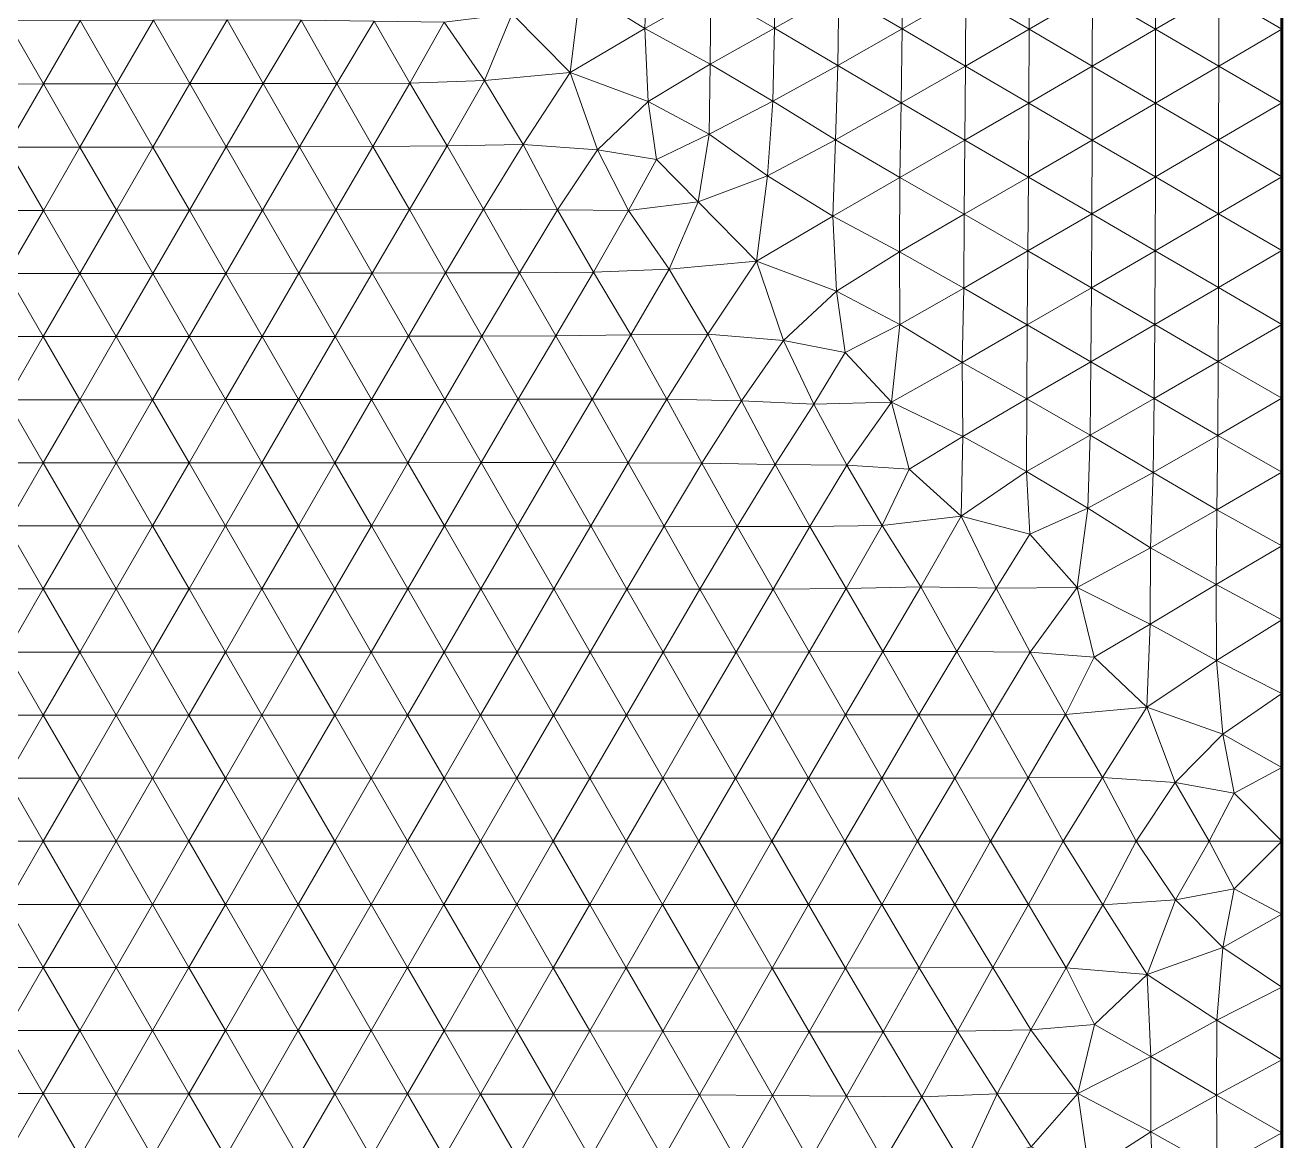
# Model space of a CAD drawing. Extents: x 1.2 to 53.9, y -43.5 to 3.2.
# Drawn here: x 11.55 to 15, y -31.497 to -28.434 of the extents above; entities that cross this region are included whole.
import ezdxf

# ---------------------------------------------------------------- set-up
doc = ezdxf.new("R2010")
doc.units = 0
doc.header["$MEASUREMENT"] = 0
doc.layers.add('layer', color=7, linetype='Continuous')

msp = doc.modelspace()

# ---------------------------------------------------------------- linework, layer by layer
at = {"color": 1, "lineweight": 60}
msp.add_line((15, -23.1743), (15, -35.6743), dxfattribs=at)
at = {"layer": 'layer', "color": 47, "lineweight": 9}
for points in [[(13.2511, -28.4432), (13.2582, -28.2373), (13.0748, -28.3332)], [(13.2511, -28.4432), (13.4329, -28.3404), (13.2582, -28.2373)], [(13.6074, -28.4419), (13.6102, -28.2402), (13.4329, -28.3404)], [(13.6074, -28.4419), (13.7839, -28.3421), (13.6102, -28.2402)], [(13.9576, -28.4441), (13.9591, -28.2414), (13.7839, -28.3421)], [(13.9576, -28.4441), (14.1326, -28.343), (13.9591, -28.2414)], [(14.3061, -28.4446), (14.3067, -28.2418), (14.1326, -28.343)], [(14.3061, -28.4446), (14.48, -28.3432), (14.3067, -28.2418)], [(14.6533, -28.4446), (14.6535, -28.2419), (14.48, -28.3432)], [(14.6533, -28.4446), (14.8267, -28.3432), (14.6535, -28.2419)], [(15, -28.4446), (15, -28.2419), (14.8267, -28.3432)], [(13.0465, -28.5636), (13.0748, -28.3332), (12.8875, -28.4025)], [(13.0465, -28.5636), (13.2511, -28.4432), (13.0748, -28.3332)], [(13.4308, -28.5408), (13.4329, -28.3404), (13.2511, -28.4432)], [(13.4308, -28.5408), (13.6074, -28.4419), (13.4329, -28.3404)], [(13.7808, -28.5445), (13.7839, -28.3421), (13.6074, -28.4419)], [(13.7808, -28.5445), (13.9576, -28.4441), (13.7839, -28.3421)], [(14.1314, -28.5459), (14.1326, -28.343), (13.9576, -28.4441)], [(14.1314, -28.5459), (14.3061, -28.4446), (14.1326, -28.343)], [(14.4796, -28.546), (14.48, -28.3432), (14.3061, -28.4446)], [(14.4796, -28.546), (14.6533, -28.4446), (14.48, -28.3432)], [(14.8266, -28.546), (14.8267, -28.3432), (14.6533, -28.4446)], [(14.8266, -28.546), (15, -28.4446), (14.8267, -28.3432)], [(11.4003, -28.5954), (11.6007, -28.5951), (11.5005, -28.4217)], [(11.5005, -28.4217), (11.6007, -28.5951), (11.7013, -28.421)], [(11.6007, -28.5951), (11.8014, -28.5946), (11.7013, -28.421)], [(11.7013, -28.421), (11.8014, -28.5946), (11.9027, -28.42)], [(11.8014, -28.5946), (12.0026, -28.5941), (11.9027, -28.42)], [(11.9027, -28.42), (12.0026, -28.5941), (12.1052, -28.4191)], [(12.0026, -28.5941), (12.2041, -28.5939), (12.1052, -28.4191)], [(12.1052, -28.4191), (12.2041, -28.5939), (12.3082, -28.4195)], [(12.2041, -28.5939), (12.4055, -28.5941), (12.3082, -28.4195)], [(12.3082, -28.4195), (12.4055, -28.5941), (12.5088, -28.4227)], [(12.4055, -28.5941), (12.6062, -28.5932), (12.5088, -28.4227)], [(12.5088, -28.4227), (12.6062, -28.5932), (12.7007, -28.4251)], [(12.6062, -28.5932), (12.8111, -28.5852), (12.7007, -28.4251)], [(12.8111, -28.5852), (12.8875, -28.4025), (12.7007, -28.4251)], [(13.0465, -28.5636), (12.8875, -28.4025), (12.8111, -28.5852)], [(13.2603, -28.6431), (13.2511, -28.4432), (13.0465, -28.5636)], [(13.2603, -28.6431), (13.4308, -28.5408), (13.2511, -28.4432)], [(13.6023, -28.6427), (13.6074, -28.4419), (13.4308, -28.5408)], [(13.6023, -28.6427), (13.7808, -28.5445), (13.6074, -28.4419)], [(13.9548, -28.6473), (13.9576, -28.4441), (13.7808, -28.5445)], [(13.9548, -28.6473), (14.1314, -28.5459), (13.9576, -28.4441)], [(14.3053, -28.6475), (14.3061, -28.4446), (14.1314, -28.5459)], [(14.3053, -28.6475), (14.4796, -28.546), (14.3061, -28.4446)], [(14.6531, -28.6474), (14.6533, -28.4446), (14.4796, -28.546)], [(14.6531, -28.6474), (14.8266, -28.546), (14.6533, -28.4446)], [(15, -28.6473), (15, -28.4446), (14.8266, -28.546)], [(12.8111, -28.5852), (12.9177, -28.7616), (13.0465, -28.5636)], [(12.9177, -28.7616), (13.1211, -28.7757), (13.0465, -28.5636)], [(13.1211, -28.7757), (13.2603, -28.6431), (13.0465, -28.5636)], [(13.4275, -28.7325), (13.4308, -28.5408), (13.2603, -28.6431)], [(13.4275, -28.7325), (13.6023, -28.6427), (13.4308, -28.5408)], [(13.7748, -28.7486), (13.7808, -28.5445), (13.6023, -28.6427)], [(13.7748, -28.7486), (13.9548, -28.6473), (13.7808, -28.5445)], [(14.1297, -28.7493), (14.1314, -28.5459), (13.9548, -28.6473)], [(14.1297, -28.7493), (14.3053, -28.6475), (14.1314, -28.5459)], [(14.4791, -28.7489), (14.4796, -28.546), (14.3053, -28.6475)], [(14.4791, -28.7489), (14.6531, -28.6474), (14.4796, -28.546)], [(14.8265, -28.7487), (14.8266, -28.546), (14.6531, -28.6474)], [(14.8265, -28.7487), (15, -28.6473), (14.8266, -28.546)], [(11.4003, -28.5954), (11.5003, -28.7687), (11.6007, -28.5951)], [(11.5003, -28.7687), (11.7007, -28.7685), (11.6007, -28.5951)], [(11.6007, -28.5951), (11.7007, -28.7685), (11.8014, -28.5946)], [(11.7007, -28.7685), (11.9012, -28.7682), (11.8014, -28.5946)], [(11.8014, -28.5946), (11.9012, -28.7682), (12.0026, -28.5941)], [(11.9012, -28.7682), (12.1021, -28.768), (12.0026, -28.5941)], [(12.0026, -28.5941), (12.1021, -28.768), (12.2041, -28.5939)], [(12.1021, -28.768), (12.3032, -28.7677), (12.2041, -28.5939)], [(12.2041, -28.5939), (12.3032, -28.7677), (12.4055, -28.5941)], [(12.3032, -28.7677), (12.5048, -28.7669), (12.4055, -28.5941)], [(12.4055, -28.5941), (12.5048, -28.7669), (12.6062, -28.5932)], [(12.5048, -28.7669), (12.7085, -28.7645), (12.6062, -28.5932)], [(12.6062, -28.5932), (12.7085, -28.7645), (12.8111, -28.5852)], [(12.7085, -28.7645), (12.9177, -28.7616), (12.8111, -28.5852)], [(13.2831, -28.8025), (13.2603, -28.6431), (13.1211, -28.7757)], [(13.4275, -28.7325), (13.2603, -28.6431), (13.2831, -28.8025)], [(13.5884, -28.847), (13.6023, -28.6427), (13.4275, -28.7325)], [(13.5884, -28.847), (13.7748, -28.7486), (13.6023, -28.6427)], [(13.9515, -28.8519), (13.9548, -28.6473), (13.7748, -28.7486)], [(13.9515, -28.8519), (14.1297, -28.7493), (13.9548, -28.6473)], [(14.3043, -28.8506), (14.3053, -28.6475), (14.1297, -28.7493)], [(14.3043, -28.8506), (14.4791, -28.7489), (14.3053, -28.6475)], [(14.6528, -28.8502), (14.6531, -28.6474), (14.4791, -28.7489)], [(14.6528, -28.8502), (14.8265, -28.7487), (14.6531, -28.6474)], [(15, -28.85), (15, -28.6473), (14.8265, -28.7487)], [(13.3973, -28.9183), (13.4275, -28.7325), (13.2831, -28.8025)], [(13.3973, -28.9183), (13.5884, -28.847), (13.4275, -28.7325)], [(11.4002, -28.9421), (11.6003, -28.942), (11.5003, -28.7687)], [(11.5003, -28.7687), (11.6003, -28.942), (11.7007, -28.7685)], [(11.6003, -28.942), (11.8006, -28.9419), (11.7007, -28.7685)], [(11.7007, -28.7685), (11.8006, -28.9419), (11.9012, -28.7682)], [(11.8006, -28.9419), (12.001, -28.9417), (11.9012, -28.7682)], [(11.9012, -28.7682), (12.001, -28.9417), (12.1021, -28.768)], [(12.001, -28.9417), (12.2017, -28.9415), (12.1021, -28.768)], [(12.1021, -28.768), (12.2017, -28.9415), (12.3032, -28.7677)], [(12.2017, -28.9415), (12.4029, -28.941), (12.3032, -28.7677)], [(12.3032, -28.7677), (12.4029, -28.941), (12.5048, -28.7669)], [(12.4029, -28.941), (12.605, -28.9401), (12.5048, -28.7669)], [(12.5048, -28.7669), (12.605, -28.9401), (12.7085, -28.7645)], [(12.605, -28.9401), (12.8087, -28.9392), (12.7085, -28.7645)], [(12.7085, -28.7645), (12.8087, -28.9392), (12.9177, -28.7616)], [(12.8087, -28.9392), (13.0116, -28.9408), (12.9177, -28.7616)], [(12.9177, -28.7616), (13.0116, -28.9408), (13.1211, -28.7757)], [(13.7673, -28.958), (13.7748, -28.7486), (13.5884, -28.847)], [(13.7673, -28.958), (13.9515, -28.8519), (13.7748, -28.7486)], [(14.1281, -28.9528), (14.1297, -28.7493), (13.9515, -28.8519)], [(14.1281, -28.9528), (14.3043, -28.8506), (14.1297, -28.7493)], [(14.4784, -28.9518), (14.4791, -28.7489), (14.3043, -28.8506)], [(14.4784, -28.9518), (14.6528, -28.8502), (14.4791, -28.7489)], [(14.8263, -28.9515), (14.8265, -28.7487), (14.6528, -28.8502)], [(14.8263, -28.9515), (15, -28.85), (14.8265, -28.7487)], [(13.0116, -28.9408), (13.2068, -28.9422), (13.1211, -28.7757)], [(13.2068, -28.9422), (13.2831, -28.8025), (13.1211, -28.7757)], [(13.2068, -28.9422), (13.3973, -28.9183), (13.2831, -28.8025)], [(13.5581, -29.0817), (13.5884, -28.847), (13.3973, -28.9183)], [(13.5581, -29.0817), (13.7673, -28.958), (13.5884, -28.847)], [(13.9508, -29.0562), (13.9515, -28.8519), (13.7673, -28.958)], [(13.9508, -29.0562), (14.1281, -28.9528), (13.9515, -28.8519)], [(14.3031, -29.0536), (14.3043, -28.8506), (14.1281, -28.9528)], [(14.3031, -29.0536), (14.4784, -28.9518), (14.3043, -28.8506)], [(14.6522, -29.053), (14.6528, -28.8502), (14.4784, -28.9518)], [(14.6522, -29.053), (14.8263, -28.9515), (14.6528, -28.8502)], [(15, -29.0527), (15, -28.85), (14.8263, -28.9515)], [(11.4002, -28.9421), (11.5001, -29.1154), (11.6003, -28.942)], [(11.5001, -29.1154), (11.7003, -29.1153), (11.6003, -28.942)], [(11.6003, -28.942), (11.7003, -29.1153), (11.8006, -28.9419)], [(11.7003, -29.1153), (11.9005, -29.1152), (11.8006, -28.9419)], [(11.8006, -28.9419), (11.9005, -29.1152), (12.001, -28.9417)], [(11.9005, -29.1152), (12.1009, -29.1151), (12.001, -28.9417)], [(12.001, -28.9417), (12.1009, -29.1151), (12.2017, -28.9415)], [(12.1009, -29.1151), (12.3015, -29.1148), (12.2017, -28.9415)], [(12.2017, -28.9415), (12.3015, -29.1148), (12.4029, -28.941)], [(12.3015, -29.1148), (12.5027, -29.1144), (12.4029, -28.941)], [(12.4029, -28.941), (12.5027, -29.1144), (12.605, -28.9401)], [(12.5027, -29.1144), (12.7046, -29.1139), (12.605, -28.9401)], [(12.605, -28.9401), (12.7046, -29.1139), (12.8087, -28.9392)], [(12.7046, -29.1139), (12.9072, -29.1134), (12.8087, -28.9392)], [(12.8087, -28.9392), (12.9072, -29.1134), (13.0116, -28.9408)], [(12.9072, -29.1134), (13.1101, -29.1119), (13.0116, -28.9408)], [(13.0116, -28.9408), (13.1101, -29.1119), (13.2068, -28.9422)], [(13.1101, -29.1119), (13.3181, -29.1035), (13.2068, -28.9422)], [(13.3181, -29.1035), (13.3973, -28.9183), (13.2068, -28.9422)], [(13.5581, -29.0817), (13.3973, -28.9183), (13.3181, -29.1035)], [(13.7771, -29.1637), (13.7673, -28.958), (13.5581, -29.0817)], [(13.7771, -29.1637), (13.9508, -29.0562), (13.7673, -28.958)], [(14.1266, -29.1557), (14.1281, -28.9528), (13.9508, -29.0562)], [(14.1266, -29.1557), (14.3031, -29.0536), (14.1281, -28.9528)], [(14.4773, -29.1547), (14.4784, -28.9518), (14.3031, -29.0536)], [(14.4773, -29.1547), (14.6522, -29.053), (14.4784, -28.9518)], [(14.8259, -29.1542), (14.8263, -28.9515), (14.6522, -29.053)], [(14.8259, -29.1542), (15, -29.0527), (14.8263, -28.9515)], [(13.9514, -29.2558), (13.9508, -29.0562), (13.7771, -29.1637)], [(13.9514, -29.2558), (14.1266, -29.1557), (13.9508, -29.0562)], [(14.3013, -29.2567), (14.3031, -29.0536), (14.1266, -29.1557)], [(14.3013, -29.2567), (14.4773, -29.1547), (14.3031, -29.0536)], [(14.6513, -29.2558), (14.6522, -29.053), (14.4773, -29.1547)], [(14.6513, -29.2558), (14.8259, -29.1542), (14.6522, -29.053)], [(15, -29.2554), (15, -29.0527), (14.8259, -29.1542)], [(11.4001, -29.2886), (11.6001, -29.2886), (11.5001, -29.1154)], [(11.5001, -29.1154), (11.6001, -29.2886), (11.7003, -29.1153)], [(11.6001, -29.2886), (11.8002, -29.2885), (11.7003, -29.1153)], [(11.7003, -29.1153), (11.8002, -29.2885), (11.9005, -29.1152)], [(11.8002, -29.2885), (12.0004, -29.2885), (11.9005, -29.1152)], [(11.9005, -29.1152), (12.0004, -29.2885), (12.1009, -29.1151)], [(12.0004, -29.2885), (12.2008, -29.2883), (12.1009, -29.1151)], [(12.1009, -29.1151), (12.2008, -29.2883), (12.3015, -29.1148)], [(12.2008, -29.2883), (12.4014, -29.2881), (12.3015, -29.1148)], [(12.3015, -29.1148), (12.4014, -29.2881), (12.5027, -29.1144)], [(12.4014, -29.2881), (12.6025, -29.2878), (12.5027, -29.1144)], [(12.5027, -29.1144), (12.6025, -29.2878), (12.7046, -29.1139)], [(12.6025, -29.2878), (12.8042, -29.2874), (12.7046, -29.1139)], [(12.7046, -29.1139), (12.8042, -29.2874), (12.9072, -29.1134)], [(12.8042, -29.2874), (13.007, -29.2864), (12.9072, -29.1134)], [(12.9072, -29.1134), (13.007, -29.2864), (13.1101, -29.1119)], [(13.007, -29.2864), (13.2126, -29.2842), (13.1101, -29.1119)], [(13.1101, -29.1119), (13.2126, -29.2842), (13.3181, -29.1035)], [(13.2126, -29.2842), (13.4244, -29.2824), (13.3181, -29.1035)], [(13.3181, -29.1035), (13.4244, -29.2824), (13.5581, -29.0817)], [(13.4244, -29.2824), (13.632, -29.2996), (13.5581, -29.0817)], [(13.632, -29.2996), (13.7771, -29.1637), (13.5581, -29.0817)], [(13.801, -29.3321), (13.7771, -29.1637), (13.632, -29.2996)], [(13.801, -29.3321), (13.9514, -29.2558), (13.7771, -29.1637)], [(14.1224, -29.3597), (14.1266, -29.1557), (13.9514, -29.2558)], [(14.1224, -29.3597), (14.3013, -29.2567), (14.1266, -29.1557)], [(14.4758, -29.3575), (14.4773, -29.1547), (14.3013, -29.2567)], [(14.4758, -29.3575), (14.6513, -29.2558), (14.4773, -29.1547)], [(14.8252, -29.357), (14.8259, -29.1542), (14.6513, -29.2558)], [(14.8252, -29.357), (15, -29.2554), (14.8259, -29.1542)], [(12.0004, -29.2885), (12.1004, -29.4617), (12.2008, -29.2883)], [(12.1004, -29.4617), (12.3007, -29.4616), (12.2008, -29.2883)], [(12.2008, -29.2883), (12.3007, -29.4616), (12.4014, -29.2881)], [(12.3007, -29.4616), (12.5013, -29.4615), (12.4014, -29.2881)], [(12.4014, -29.2881), (12.5013, -29.4615), (12.6025, -29.2878)], [(12.5013, -29.4615), (12.7023, -29.4612), (12.6025, -29.2878)], [(12.6025, -29.2878), (12.7023, -29.4612), (12.8042, -29.2874)], [(12.7023, -29.4612), (12.904, -29.4608), (12.8042, -29.2874)], [(12.8042, -29.2874), (12.904, -29.4608), (13.007, -29.2864)], [(12.904, -29.4608), (13.107, -29.4602), (13.007, -29.2864)], [(13.007, -29.2864), (13.107, -29.4602), (13.2126, -29.2842)], [(13.107, -29.4602), (13.3118, -29.4605), (13.2126, -29.2842)], [(13.2126, -29.2842), (13.3118, -29.4605), (13.4244, -29.2824)], [(13.3118, -29.4605), (13.5163, -29.4653), (13.4244, -29.2824)], [(13.4244, -29.2824), (13.5163, -29.4653), (13.632, -29.2996)], [(13.9284, -29.4683), (13.9514, -29.2558), (13.801, -29.3321)], [(13.9284, -29.4683), (14.1224, -29.3597), (13.9514, -29.2558)], [(14.2998, -29.4594), (14.3013, -29.2567), (14.1224, -29.3597)], [(14.2998, -29.4594), (14.4758, -29.3575), (14.3013, -29.2567)], [(14.6497, -29.4586), (14.6513, -29.2558), (14.4758, -29.3575)], [(14.6497, -29.4586), (14.8252, -29.357), (14.6513, -29.2558)], [(15, -29.4581), (15, -29.2554), (14.8252, -29.357)], [(11.4001, -29.2886), (11.5001, -29.4618), (11.6001, -29.2886)], [(11.5001, -29.4618), (11.7001, -29.4618), (11.6001, -29.2886)], [(11.6001, -29.2886), (11.7001, -29.4618), (11.8002, -29.2885)], [(11.7001, -29.4618), (11.9002, -29.4618), (11.8002, -29.2885)], [(11.8002, -29.2885), (11.9002, -29.4618), (12.0004, -29.2885)], [(11.9002, -29.4618), (12.1004, -29.4617), (12.0004, -29.2885)], [(13.5163, -29.4653), (13.7153, -29.4742), (13.632, -29.2996)], [(13.7153, -29.4742), (13.801, -29.3321), (13.632, -29.2996)], [(13.9284, -29.4683), (13.801, -29.3321), (13.7153, -29.4742)], [(14.8239, -29.56), (14.8252, -29.357), (14.6497, -29.4586)], [(14.8239, -29.56), (15, -29.4581), (14.8252, -29.357)], [(14.1246, -29.5633), (14.1224, -29.3597), (13.9284, -29.4683)], [(14.1246, -29.5633), (14.2998, -29.4594), (14.1224, -29.3597)], [(14.4734, -29.5594), (14.4758, -29.3575), (14.2998, -29.4594)], [(14.4734, -29.5594), (14.6497, -29.4586), (14.4758, -29.3575)], [(12.7023, -29.4612), (12.802, -29.6346), (12.904, -29.4608)], [(12.802, -29.6346), (13.0036, -29.6345), (12.904, -29.4608)], [(12.904, -29.4608), (13.0036, -29.6345), (13.107, -29.4602)], [(13.0036, -29.6345), (13.2058, -29.6348), (13.107, -29.4602)], [(13.107, -29.4602), (13.2058, -29.6348), (13.3118, -29.4605)], [(13.2058, -29.6348), (13.4081, -29.6364), (13.3118, -29.4605)], [(13.3118, -29.4605), (13.4081, -29.6364), (13.5163, -29.4653)], [(14.2991, -29.6592), (14.2998, -29.4594), (14.1246, -29.5633)], [(14.2991, -29.6592), (14.4734, -29.5594), (14.2998, -29.4594)], [(14.6463, -29.6616), (14.6497, -29.4586), (14.4734, -29.5594)], [(14.6463, -29.6616), (14.8239, -29.56), (14.6497, -29.4586)], [(15, -29.6608), (15, -29.4581), (14.8239, -29.56)], [(11.4, -29.6351), (11.6001, -29.6351), (11.5001, -29.4618)], [(11.5001, -29.4618), (11.6001, -29.6351), (11.7001, -29.4618)], [(11.6001, -29.6351), (11.8001, -29.635), (11.7001, -29.4618)], [(11.7001, -29.4618), (11.8001, -29.635), (11.9002, -29.4618)], [(11.8001, -29.635), (12.0002, -29.635), (11.9002, -29.4618)], [(11.9002, -29.4618), (12.0002, -29.635), (12.1004, -29.4617)], [(12.0002, -29.635), (12.2003, -29.635), (12.1004, -29.4617)], [(12.1004, -29.4617), (12.2003, -29.635), (12.3007, -29.4616)], [(12.2003, -29.635), (12.4006, -29.6349), (12.3007, -29.4616)], [(12.3007, -29.4616), (12.4006, -29.6349), (12.5013, -29.4615)], [(12.4006, -29.6349), (12.6011, -29.6348), (12.5013, -29.4615)], [(12.5013, -29.4615), (12.6011, -29.6348), (12.7023, -29.4612)], [(12.6011, -29.6348), (12.802, -29.6346), (12.7023, -29.4612)], [(13.4081, -29.6364), (13.6088, -29.6394), (13.5163, -29.4653)], [(13.5163, -29.4653), (13.6088, -29.6394), (13.7153, -29.4742)], [(13.6088, -29.6394), (13.8059, -29.6417), (13.7153, -29.4742)], [(13.7153, -29.4742), (13.8059, -29.6417), (13.9284, -29.4683)], [(13.8059, -29.6417), (13.9765, -29.6522), (13.9284, -29.4683)], [(13.9765, -29.6522), (14.1246, -29.5633), (13.9284, -29.4683)], [(14.1195, -29.7813), (14.1246, -29.5633), (13.9765, -29.6522)], [(14.1195, -29.7813), (14.2991, -29.6592), (14.1246, -29.5633)], [(14.4676, -29.7596), (14.4734, -29.5594), (14.2991, -29.6592)], [(14.4676, -29.7596), (14.6463, -29.6616), (14.4734, -29.5594)], [(14.8217, -29.7639), (14.8239, -29.56), (14.6463, -29.6616)], [(14.8217, -29.7639), (15, -29.6608), (14.8239, -29.56)], [(11.4, -29.6351), (11.5, -29.8083), (11.6001, -29.6351)], [(11.5, -29.8083), (11.7, -29.8083), (11.6001, -29.6351)], [(11.6001, -29.6351), (11.7, -29.8083), (11.8001, -29.635)], [(11.7, -29.8083), (11.9001, -29.8083), (11.8001, -29.635)], [(11.8001, -29.635), (11.9001, -29.8083), (12.0002, -29.635)], [(11.9001, -29.8083), (12.1002, -29.8082), (12.0002, -29.635)], [(12.0002, -29.635), (12.1002, -29.8082), (12.2003, -29.635)], [(12.1002, -29.8082), (12.3003, -29.8082), (12.2003, -29.635)], [(12.2003, -29.635), (12.3003, -29.8082), (12.4006, -29.6349)], [(12.3003, -29.8082), (12.5006, -29.8081), (12.4006, -29.6349)], [(12.4006, -29.6349), (12.5006, -29.8081), (12.6011, -29.6348)], [(12.5006, -29.8081), (12.701, -29.8081), (12.6011, -29.6348)], [(12.6011, -29.6348), (12.701, -29.8081), (12.802, -29.6346)], [(12.701, -29.8081), (12.9017, -29.808), (12.802, -29.6346)], [(12.802, -29.6346), (12.9017, -29.808), (13.0036, -29.6345)], [(12.9017, -29.808), (13.1028, -29.8082), (13.0036, -29.6345)], [(13.0036, -29.6345), (13.1028, -29.8082), (13.2058, -29.6348)], [(13.1028, -29.8082), (13.304, -29.8087), (13.2058, -29.6348)], [(13.2058, -29.6348), (13.304, -29.8087), (13.4081, -29.6364)], [(13.304, -29.8087), (13.5048, -29.8097), (13.4081, -29.6364)], [(13.4081, -29.6364), (13.5048, -29.8097), (13.6088, -29.6394)], [(13.5048, -29.8097), (13.7047, -29.8099), (13.6088, -29.6394)], [(13.6088, -29.6394), (13.7047, -29.8099), (13.8059, -29.6417)], [(13.7047, -29.8099), (13.9031, -29.8069), (13.8059, -29.6417)], [(13.8059, -29.6417), (13.9031, -29.8069), (13.9765, -29.6522)], [(13.9031, -29.8069), (14.1195, -29.7813), (13.9765, -29.6522)], [(14.3081, -29.8315), (14.2991, -29.6592), (14.1195, -29.7813)], [(14.3081, -29.8315), (14.4676, -29.7596), (14.2991, -29.6592)], [(14.639, -29.8682), (14.6463, -29.6616), (14.4676, -29.7596)], [(14.639, -29.8682), (14.8217, -29.7639), (14.6463, -29.6616)], [(15, -29.8635), (15, -29.6608), (14.8217, -29.7639)], [(14.4378, -29.9771), (14.4676, -29.7596), (14.3081, -29.8315)], [(14.4378, -29.9771), (14.639, -29.8682), (14.4676, -29.7596)], [(14.8201, -29.9696), (14.8217, -29.7639), (14.639, -29.8682)], [(14.8201, -29.9696), (15, -29.8635), (14.8217, -29.7639)], [(13.9031, -29.8069), (14.0089, -29.9757), (14.1195, -29.7813)], [(14.0089, -29.9757), (14.2153, -29.9791), (14.1195, -29.7813)], [(14.2153, -29.9791), (14.3081, -29.8315), (14.1195, -29.7813)], [(11.4, -29.9815), (11.6, -29.9815), (11.5, -29.8083)], [(11.5, -29.8083), (11.6, -29.9815), (11.7, -29.8083)], [(11.6, -29.9815), (11.8, -29.9815), (11.7, -29.8083)], [(11.7, -29.8083), (11.8, -29.9815), (11.9001, -29.8083)], [(11.8, -29.9815), (12.0001, -29.9815), (11.9001, -29.8083)], [(11.9001, -29.8083), (12.0001, -29.9815), (12.1002, -29.8082)], [(12.0001, -29.9815), (12.2001, -29.9815), (12.1002, -29.8082)], [(12.1002, -29.8082), (12.2001, -29.9815), (12.3003, -29.8082)], [(12.2001, -29.9815), (12.4003, -29.9814), (12.3003, -29.8082)], [(12.3003, -29.8082), (12.4003, -29.9814), (12.5006, -29.8081)], [(12.4003, -29.9814), (12.6005, -29.9814), (12.5006, -29.8081)], [(12.5006, -29.8081), (12.6005, -29.9814), (12.701, -29.8081)], [(12.6005, -29.9814), (12.8008, -29.9814), (12.701, -29.8081)], [(12.701, -29.8081), (12.8008, -29.9814), (12.9017, -29.808)], [(12.8008, -29.9814), (13.0013, -29.9815), (12.9017, -29.808)], [(12.9017, -29.808), (13.0013, -29.9815), (13.1028, -29.8082)], [(13.0013, -29.9815), (13.2019, -29.9816), (13.1028, -29.8082)], [(13.1028, -29.8082), (13.2019, -29.9816), (13.304, -29.8087)], [(13.2019, -29.9816), (13.4026, -29.9819), (13.304, -29.8087)], [(13.304, -29.8087), (13.4026, -29.9819), (13.5048, -29.8097)], [(13.4026, -29.9819), (13.6032, -29.9818), (13.5048, -29.8097)], [(13.5048, -29.8097), (13.6032, -29.9818), (13.7047, -29.8099)], [(13.6032, -29.9818), (13.8042, -29.9803), (13.7047, -29.8099)], [(13.7047, -29.8099), (13.8042, -29.9803), (13.9031, -29.8069)], [(13.8042, -29.9803), (14.0089, -29.9757), (13.9031, -29.8069)], [(14.4378, -29.9771), (14.3081, -29.8315), (14.2153, -29.9791)], [(14.6388, -30.0778), (14.639, -29.8682), (14.4378, -29.9771)], [(14.6388, -30.0778), (14.8201, -29.9696), (14.639, -29.8682)], [(15, -30.0662), (15, -29.8635), (14.8201, -29.9696)], [(13.8042, -29.9803), (13.9046, -30.1529), (14.0089, -29.9757)], [(13.9046, -30.1529), (14.1077, -30.1529), (14.0089, -29.9757)], [(14.0089, -29.9757), (14.1077, -30.1529), (14.2153, -29.9791)], [(14.2153, -29.9791), (14.3094, -30.1551), (14.4378, -29.9771)], [(14.3094, -30.1551), (14.4845, -30.1683), (14.4378, -29.9771)], [(14.4845, -30.1683), (14.6388, -30.0778), (14.4378, -29.9771)], [(14.8209, -30.178), (14.8201, -29.9696), (14.6388, -30.0778)], [(14.8209, -30.178), (15, -30.0662), (14.8201, -29.9696)], [(11.4, -29.9815), (11.5, -30.1547), (11.6, -29.9815)], [(11.5, -30.1547), (11.7, -30.1547), (11.6, -29.9815)], [(11.6, -29.9815), (11.7, -30.1547), (11.8, -29.9815)], [(11.7, -30.1547), (11.9, -30.1547), (11.8, -29.9815)], [(11.8, -29.9815), (11.9, -30.1547), (12.0001, -29.9815)], [(11.9, -30.1547), (12.1001, -30.1547), (12.0001, -29.9815)], [(12.0001, -29.9815), (12.1001, -30.1547), (12.2001, -29.9815)], [(12.1001, -30.1547), (12.3001, -30.1547), (12.2001, -29.9815)], [(12.2001, -29.9815), (12.3001, -30.1547), (12.4003, -29.9814)], [(12.3001, -30.1547), (12.5002, -30.1547), (12.4003, -29.9814)], [(12.4003, -29.9814), (12.5002, -30.1547), (12.6005, -29.9814)], [(12.5002, -30.1547), (12.7004, -30.1547), (12.6005, -29.9814)], [(12.6005, -29.9814), (12.7004, -30.1547), (12.8008, -29.9814)], [(12.7004, -30.1547), (12.9006, -30.1547), (12.8008, -29.9814)], [(12.8008, -29.9814), (12.9006, -30.1547), (13.0013, -29.9815)], [(12.9006, -30.1547), (13.1009, -30.1547), (13.0013, -29.9815)], [(13.0013, -29.9815), (13.1009, -30.1547), (13.2019, -29.9816)], [(13.1009, -30.1547), (13.3013, -30.1548), (13.2019, -29.9816)], [(13.2019, -29.9816), (13.3013, -30.1548), (13.4026, -29.9819)], [(13.3013, -30.1548), (13.5018, -30.1547), (13.4026, -29.9819)], [(13.4026, -29.9819), (13.5018, -30.1547), (13.6032, -29.9818)], [(13.5018, -30.1547), (13.7027, -30.1541), (13.6032, -29.9818)], [(13.6032, -29.9818), (13.7027, -30.1541), (13.8042, -29.9803)], [(13.7027, -30.1541), (13.9046, -30.1529), (13.8042, -29.9803)], [(14.1077, -30.1529), (14.3094, -30.1551), (14.2153, -29.9791)], [(14.629, -30.3059), (14.6388, -30.0778), (14.4845, -30.1683)], [(14.629, -30.3059), (14.8209, -30.178), (14.6388, -30.0778)], [(15, -30.2689), (15, -30.0662), (14.8209, -30.178)], [(11.4, -30.3279), (11.6, -30.3279), (11.5, -30.1547)], [(11.5, -30.1547), (11.6, -30.3279), (11.7, -30.1547)], [(11.6, -30.3279), (11.8, -30.3279), (11.7, -30.1547)], [(11.7, -30.1547), (11.8, -30.3279), (11.9, -30.1547)], [(11.8, -30.3279), (12, -30.3279), (11.9, -30.1547)], [(11.9, -30.1547), (12, -30.3279), (12.1001, -30.1547)], [(12, -30.3279), (12.2001, -30.3279), (12.1001, -30.1547)], [(12.1001, -30.1547), (12.2001, -30.3279), (12.3001, -30.1547)], [(12.2001, -30.3279), (12.4001, -30.3279), (12.3001, -30.1547)], [(12.3001, -30.1547), (12.4001, -30.3279), (12.5002, -30.1547)], [(12.4001, -30.3279), (12.6002, -30.3279), (12.5002, -30.1547)], [(12.5002, -30.1547), (12.6002, -30.3279), (12.7004, -30.1547)], [(12.6002, -30.3279), (12.8003, -30.3279), (12.7004, -30.1547)], [(12.7004, -30.1547), (12.8003, -30.3279), (12.9006, -30.1547)], [(12.8003, -30.3279), (13.0004, -30.3279), (12.9006, -30.1547)], [(12.9006, -30.1547), (13.0004, -30.3279), (13.1009, -30.1547)], [(13.0004, -30.3279), (13.2006, -30.3279), (13.1009, -30.1547)], [(13.1009, -30.1547), (13.2006, -30.3279), (13.3013, -30.1548)], [(13.2006, -30.3279), (13.4009, -30.3279), (13.3013, -30.1548)], [(13.3013, -30.1548), (13.4009, -30.3279), (13.5018, -30.1547)], [(13.4009, -30.3279), (13.6014, -30.3277), (13.5018, -30.1547)], [(13.5018, -30.1547), (13.6014, -30.3277), (13.7027, -30.1541)], [(13.6014, -30.3277), (13.8023, -30.3273), (13.7027, -30.1541)], [(13.7027, -30.1541), (13.8023, -30.3273), (13.9046, -30.1529)], [(13.8023, -30.3273), (14.0038, -30.327), (13.9046, -30.1529)], [(13.9046, -30.1529), (14.0038, -30.327), (14.1077, -30.1529)], [(14.0038, -30.327), (14.2053, -30.327), (14.1077, -30.1529)], [(14.1077, -30.1529), (14.2053, -30.327), (14.3094, -30.1551)], [(14.2053, -30.327), (14.4065, -30.3259), (14.3094, -30.1551)], [(14.3094, -30.1551), (14.4065, -30.3259), (14.4845, -30.1683)], [(14.4065, -30.3259), (14.629, -30.3059), (14.4845, -30.1683)], [(14.8376, -30.3799), (14.8209, -30.178), (14.629, -30.3059)], [(14.8376, -30.3799), (15, -30.2689), (14.8209, -30.178)], [(15, -30.4716), (15, -30.2689), (14.8376, -30.3799)], [(14.4065, -30.3259), (14.5076, -30.4989), (14.629, -30.3059)], [(14.5076, -30.4989), (14.7072, -30.5126), (14.629, -30.3059)], [(14.629, -30.3059), (14.7072, -30.5126), (14.8376, -30.3799)], [(11.4, -30.3279), (11.5, -30.5011), (11.6, -30.3279)], [(11.5, -30.5011), (11.7, -30.5011), (11.6, -30.3279)], [(11.6, -30.3279), (11.7, -30.5011), (11.8, -30.3279)], [(11.7, -30.5011), (11.9, -30.5011), (11.8, -30.3279)], [(11.8, -30.3279), (11.9, -30.5011), (12, -30.3279)], [(11.9, -30.5011), (12.1, -30.5011), (12, -30.3279)], [(12, -30.3279), (12.1, -30.5011), (12.2001, -30.3279)], [(12.1, -30.5011), (12.3, -30.5011), (12.2001, -30.3279)], [(12.2001, -30.3279), (12.3, -30.5011), (12.4001, -30.3279)], [(12.3, -30.5011), (12.5001, -30.5011), (12.4001, -30.3279)], [(12.4001, -30.3279), (12.5001, -30.5011), (12.6002, -30.3279)], [(12.5001, -30.5011), (12.7001, -30.5011), (12.6002, -30.3279)], [(12.6002, -30.3279), (12.7001, -30.5011), (12.8003, -30.3279)], [(12.7001, -30.5011), (12.9002, -30.5011), (12.8003, -30.3279)], [(12.8003, -30.3279), (12.9002, -30.5011), (13.0004, -30.3279)], [(12.9002, -30.5011), (13.1002, -30.5011), (13.0004, -30.3279)], [(13.0004, -30.3279), (13.1002, -30.5011), (13.2006, -30.3279)], [(13.1002, -30.5011), (13.3004, -30.5011), (13.2006, -30.3279)], [(13.2006, -30.3279), (13.3004, -30.5011), (13.4009, -30.3279)], [(13.3004, -30.5011), (13.5006, -30.501), (13.4009, -30.3279)], [(13.4009, -30.3279), (13.5006, -30.501), (13.6014, -30.3277)], [(13.5006, -30.501), (13.7009, -30.5009), (13.6014, -30.3277)], [(13.6014, -30.3277), (13.7009, -30.5009), (13.8023, -30.3273)], [(13.7009, -30.5009), (13.9015, -30.5007), (13.8023, -30.3273)], [(13.8023, -30.3273), (13.9015, -30.5007), (14.0038, -30.327)], [(13.9015, -30.5007), (14.1023, -30.5006), (14.0038, -30.327)], [(14.0038, -30.327), (14.1023, -30.5006), (14.2053, -30.327)], [(14.1023, -30.5006), (14.3036, -30.5002), (14.2053, -30.327)], [(14.2053, -30.327), (14.3036, -30.5002), (14.4065, -30.3259)], [(14.3036, -30.5002), (14.5076, -30.4989), (14.4065, -30.3259)], [(14.7072, -30.5126), (14.8689, -30.5425), (14.8376, -30.3799)], [(14.8689, -30.5425), (15, -30.4716), (14.8376, -30.3799)], [(15, -30.6743), (15, -30.4716), (14.8689, -30.5425)], [(11.4, -30.6743), (11.6, -30.6743), (11.5, -30.5011)], [(11.5, -30.5011), (11.6, -30.6743), (11.7, -30.5011)], [(11.6, -30.6743), (11.8, -30.6743), (11.7, -30.5011)], [(11.7, -30.5011), (11.8, -30.6743), (11.9, -30.5011)], [(11.8, -30.6743), (12, -30.6743), (11.9, -30.5011)], [(11.9, -30.5011), (12, -30.6743), (12.1, -30.5011)], [(12, -30.6743), (12.2, -30.6743), (12.1, -30.5011)], [(12.1, -30.5011), (12.2, -30.6743), (12.3, -30.5011)], [(12.2, -30.6743), (12.4, -30.6743), (12.3, -30.5011)], [(12.3, -30.5011), (12.4, -30.6743), (12.5001, -30.5011)], [(12.4, -30.6743), (12.6, -30.6743), (12.5001, -30.5011)], [(12.5001, -30.5011), (12.6, -30.6743), (12.7001, -30.5011)], [(12.6, -30.6743), (12.8, -30.6743), (12.7001, -30.5011)], [(12.7001, -30.5011), (12.8, -30.6743), (12.9002, -30.5011)], [(12.8, -30.6743), (13, -30.6743), (12.9002, -30.5011)], [(12.9002, -30.5011), (13, -30.6743), (13.1002, -30.5011)], [(13, -30.6743), (13.2, -30.6743), (13.1002, -30.5011)], [(13.1002, -30.5011), (13.2, -30.6743), (13.3004, -30.5011)], [(13.2, -30.6743), (13.4, -30.6743), (13.3004, -30.5011)], [(13.3004, -30.5011), (13.4, -30.6743), (13.5006, -30.501)], [(13.4, -30.6743), (13.6, -30.6743), (13.5006, -30.501)], [(13.5006, -30.501), (13.6, -30.6743), (13.7009, -30.5009)], [(13.6, -30.6743), (13.8, -30.6743), (13.7009, -30.5009)], [(13.7009, -30.5009), (13.8, -30.6743), (13.9015, -30.5007)], [(13.8, -30.6743), (14, -30.6743), (13.9015, -30.5007)], [(13.9015, -30.5007), (14, -30.6743), (14.1023, -30.5006)], [(14, -30.6743), (14.2, -30.6743), (14.1023, -30.5006)], [(14.1023, -30.5006), (14.2, -30.6743), (14.3036, -30.5002)], [(14.2, -30.6743), (14.4, -30.6743), (14.3036, -30.5002)], [(14.3036, -30.5002), (14.4, -30.6743), (14.5076, -30.4989)], [(14.4, -30.6743), (14.6, -30.6743), (14.5076, -30.4989)], [(14.5076, -30.4989), (14.6, -30.6743), (14.7072, -30.5126)], [(14.6, -30.6743), (14.8, -30.6743), (14.7072, -30.5126)], [(14.7072, -30.5126), (14.8, -30.6743), (14.8689, -30.5425)], [(14.8, -30.6743), (15, -30.6743), (14.8689, -30.5425)], [(11.6, -30.6743), (11.4, -30.6743), (11.5, -30.8475)], [(11.7, -30.8475), (11.6, -30.6743), (11.5, -30.8475)], [(11.8, -30.6743), (11.6, -30.6743), (11.7, -30.8475)], [(11.9, -30.8475), (11.8, -30.6743), (11.7, -30.8475)], [(12, -30.6743), (11.8, -30.6743), (11.9, -30.8475)], [(12.1, -30.8475), (12, -30.6743), (11.9, -30.8475)], [(12.2, -30.6743), (12, -30.6743), (12.1, -30.8475)], [(12.3, -30.8475), (12.2, -30.6743), (12.1, -30.8475)], [(12.4, -30.6743), (12.2, -30.6743), (12.3, -30.8475)], [(12.5, -30.8476), (12.4, -30.6743), (12.3, -30.8475)], [(12.6, -30.6743), (12.4, -30.6743), (12.5, -30.8476)], [(12.7, -30.8476), (12.6, -30.6743), (12.5, -30.8476)], [(12.8, -30.6743), (12.6, -30.6743), (12.7, -30.8476)], [(12.9, -30.8477), (12.8, -30.6743), (12.7, -30.8476)], [(13, -30.6743), (12.8, -30.6743), (12.9, -30.8477)], [(13.1001, -30.8478), (13, -30.6743), (12.9, -30.8477)], [(13.2, -30.6743), (13, -30.6743), (13.1001, -30.8478)], [(13.3002, -30.8479), (13.2, -30.6743), (13.1001, -30.8478)], [(13.4, -30.6743), (13.2, -30.6743), (13.3002, -30.8479)], [(13.5004, -30.8481), (13.4, -30.6743), (13.3002, -30.8479)], [(13.6, -30.6743), (13.4, -30.6743), (13.5004, -30.8481)], [(13.7009, -30.8482), (13.6, -30.6743), (13.5004, -30.8481)], [(13.8, -30.6743), (13.6, -30.6743), (13.7009, -30.8482)], [(13.9017, -30.8482), (13.8, -30.6743), (13.7009, -30.8482)], [(14, -30.6743), (13.8, -30.6743), (13.9017, -30.8482)], [(14.1027, -30.848), (14, -30.6743), (13.9017, -30.8482)], [(14.2, -30.6743), (14, -30.6743), (14.1027, -30.848)], [(14.3042, -30.848), (14.2, -30.6743), (14.1027, -30.848)], [(14.4, -30.6743), (14.2, -30.6743), (14.3042, -30.848)], [(14.5083, -30.8488), (14.4, -30.6743), (14.3042, -30.848)], [(14.6, -30.6743), (14.4, -30.6743), (14.5083, -30.8488)], [(14.7076, -30.8347), (14.6, -30.6743), (14.5083, -30.8488)], [(14.8, -30.6743), (14.6, -30.6743), (14.7076, -30.8347)], [(14.8692, -30.8047), (14.8, -30.6743), (14.7076, -30.8347)], [(15, -30.6743), (14.8, -30.6743), (14.8692, -30.8047)], [(15, -30.8743), (15, -30.6743), (14.8692, -30.8047)], [(14.8381, -30.9656), (14.8692, -30.8047), (14.7076, -30.8347)], [(14.8381, -30.9656), (15, -30.8743), (14.8692, -30.8047)], [(14.7076, -30.8347), (14.5083, -30.8488), (14.63, -31.0399)], [(14.63, -31.0399), (14.8381, -30.9656), (14.7076, -30.8347)], [(11.6, -31.0207), (11.5, -30.8475), (11.4, -31.0207)], [(11.7, -30.8475), (11.5, -30.8475), (11.6, -31.0207)], [(11.8, -31.0207), (11.7, -30.8475), (11.6, -31.0207)], [(11.9, -30.8475), (11.7, -30.8475), (11.8, -31.0207)], [(12, -31.0207), (11.9, -30.8475), (11.8, -31.0207)], [(12.1, -30.8475), (11.9, -30.8475), (12, -31.0207)], [(12.2, -31.0208), (12.1, -30.8475), (12, -31.0207)], [(12.3, -30.8475), (12.1, -30.8475), (12.2, -31.0208)], [(12.4, -31.0208), (12.3, -30.8475), (12.2, -31.0208)], [(12.5, -30.8476), (12.3, -30.8475), (12.4, -31.0208)], [(12.6, -31.0209), (12.5, -30.8476), (12.4, -31.0208)], [(12.7, -30.8476), (12.5, -30.8476), (12.6, -31.0209)], [(12.8001, -31.021), (12.7, -30.8476), (12.6, -31.0209)], [(12.9, -30.8477), (12.7, -30.8476), (12.8001, -31.021)], [(13.0001, -31.0212), (12.9, -30.8477), (12.8001, -31.021)], [(13.1001, -30.8478), (12.9, -30.8477), (13.0001, -31.0212)], [(13.2002, -31.0214), (13.1001, -30.8478), (13.0001, -31.0212)], [(13.3002, -30.8479), (13.1001, -30.8478), (13.2002, -31.0214)], [(13.4005, -31.0218), (13.3002, -30.8479), (13.2002, -31.0214)], [(13.5004, -30.8481), (13.3002, -30.8479), (13.4005, -31.0218)], [(13.6012, -31.0222), (13.5004, -30.8481), (13.4005, -31.0218)], [(13.7009, -30.8482), (13.5004, -30.8481), (13.6012, -31.0222)], [(13.8025, -31.0225), (13.7009, -30.8482), (13.6012, -31.0222)], [(13.9017, -30.8482), (13.7009, -30.8482), (13.8025, -31.0225)], [(14.0045, -31.0221), (13.9017, -30.8482), (13.8025, -31.0225)], [(14.1027, -30.848), (13.9017, -30.8482), (14.0045, -31.0221)], [(14.2064, -31.0211), (14.1027, -30.848), (14.0045, -31.0221)], [(14.3042, -30.848), (14.1027, -30.848), (14.2064, -31.0211)], [(14.4076, -31.0212), (14.3042, -30.848), (14.2064, -31.0211)], [(14.5083, -30.8488), (14.3042, -30.848), (14.4076, -31.0212)], [(14.63, -31.0399), (14.5083, -30.8488), (14.4076, -31.0212)], [(15, -31.0743), (15, -30.8743), (14.8381, -30.9656)], [(14.8216, -31.1651), (14.8381, -30.9656), (14.63, -31.0399)], [(14.8216, -31.1651), (15, -31.0743), (14.8381, -30.9656)], [(11.6, -31.0207), (11.4, -31.0207), (11.5, -31.1939)], [(11.7, -31.1939), (11.6, -31.0207), (11.5, -31.1939)], [(11.8, -31.0207), (11.6, -31.0207), (11.7, -31.1939)], [(11.9, -31.1939), (11.8, -31.0207), (11.7, -31.1939)], [(12, -31.0207), (11.8, -31.0207), (11.9, -31.1939)], [(12.1, -31.194), (12, -31.0207), (11.9, -31.1939)], [(12.2, -31.0208), (12, -31.0207), (12.1, -31.194)], [(12.3, -31.194), (12.2, -31.0208), (12.1, -31.194)], [(12.4, -31.0208), (12.2, -31.0208), (12.3, -31.194)], [(12.5001, -31.1941), (12.4, -31.0208), (12.3, -31.194)], [(12.6, -31.0209), (12.4, -31.0208), (12.5001, -31.1941)], [(12.7001, -31.1943), (12.6, -31.0209), (12.5001, -31.1941)], [(12.8001, -31.021), (12.6, -31.0209), (12.7001, -31.1943)], [(12.9002, -31.1946), (12.8001, -31.021), (12.7001, -31.1943)], [(13.0001, -31.0212), (12.8001, -31.021), (12.9002, -31.1946)], [(13.1003, -31.195), (13.0001, -31.0212), (12.9002, -31.1946)], [(13.2002, -31.0214), (13.0001, -31.0212), (13.1003, -31.195)], [(13.3006, -31.1956), (13.2002, -31.0214), (13.1003, -31.195)], [(13.4005, -31.0218), (13.2002, -31.0214), (13.3006, -31.1956)], [(13.5012, -31.1964), (13.4005, -31.0218), (13.3006, -31.1956)], [(13.6012, -31.0222), (13.4005, -31.0218), (13.5012, -31.1964)], [(13.7027, -31.1973), (13.6012, -31.0222), (13.5012, -31.1964)], [(13.8025, -31.0225), (13.6012, -31.0222), (13.7027, -31.1973)], [(13.9056, -31.1977), (13.8025, -31.0225), (13.7027, -31.1973)], [(14.0045, -31.0221), (13.8025, -31.0225), (13.9056, -31.1977)], [(14.1093, -31.1958), (14.0045, -31.0221), (13.9056, -31.1977)], [(14.2064, -31.0211), (14.0045, -31.0221), (14.1093, -31.1958)], [(14.311, -31.1916), (14.2064, -31.0211), (14.1093, -31.1958)], [(14.4076, -31.0212), (14.2064, -31.0211), (14.311, -31.1916)], [(14.4857, -31.177), (14.4076, -31.0212), (14.311, -31.1916)], [(14.63, -31.0399), (14.4076, -31.0212), (14.4857, -31.177)], [(14.6401, -31.2655), (14.63, -31.0399), (14.4857, -31.177)], [(14.6401, -31.2655), (14.8216, -31.1651), (14.63, -31.0399)], [(15, -31.2743), (15, -31.0743), (14.8216, -31.1651)], [(14.44, -31.3668), (14.4857, -31.177), (14.311, -31.1916)], [(14.44, -31.3668), (14.6401, -31.2655), (14.4857, -31.177)], [(14.8209, -31.3709), (14.8216, -31.1651), (14.6401, -31.2655)], [(14.8209, -31.3709), (15, -31.2743), (14.8216, -31.1651)], [(11.6, -31.3671), (11.5, -31.1939), (11.4, -31.3671)], [(11.7, -31.1939), (11.5, -31.1939), (11.6, -31.3671)], [(11.8, -31.3672), (11.7, -31.1939), (11.6, -31.3671)], [(11.9, -31.1939), (11.7, -31.1939), (11.8, -31.3672)], [(12, -31.3672), (11.9, -31.1939), (11.8, -31.3672)], [(12.1, -31.194), (11.9, -31.1939), (12, -31.3672)], [(12.2, -31.3672), (12.1, -31.194), (12, -31.3672)], [(12.3, -31.194), (12.1, -31.194), (12.2, -31.3672)], [(12.4001, -31.3674), (12.3, -31.194), (12.2, -31.3672)], [(12.5001, -31.1941), (12.3, -31.194), (12.4001, -31.3674)], [(12.6002, -31.3677), (12.5001, -31.1941), (12.4001, -31.3674)], [(12.7001, -31.1943), (12.5001, -31.1941), (12.6002, -31.3677)], [(12.8003, -31.3681), (12.7001, -31.1943), (12.6002, -31.3677)], [(12.9002, -31.1946), (12.7001, -31.1943), (12.8003, -31.3681)], [(13.0005, -31.3688), (12.9002, -31.1946), (12.8003, -31.3681)], [(13.1003, -31.195), (12.9002, -31.1946), (13.0005, -31.3688)], [(13.2007, -31.3696), (13.1003, -31.195), (13.0005, -31.3688)], [(13.3006, -31.1956), (13.1003, -31.195), (13.2007, -31.3696)], [(13.401, -31.3707), (13.3006, -31.1956), (13.2007, -31.3696)], [(13.5012, -31.1964), (13.3006, -31.1956), (13.401, -31.3707)], [(13.6021, -31.3725), (13.5012, -31.1964), (13.401, -31.3707)], [(13.7027, -31.1973), (13.5012, -31.1964), (13.6021, -31.3725)], [(13.805, -31.3742), (13.7027, -31.1973), (13.6021, -31.3725)], [(13.9056, -31.1977), (13.7027, -31.1973), (13.805, -31.3742)], [(14.0116, -31.3755), (13.9056, -31.1977), (13.805, -31.3742)], [(14.1093, -31.1958), (13.9056, -31.1977), (14.0116, -31.3755)], [(14.2181, -31.3679), (14.1093, -31.1958), (14.0116, -31.3755)], [(14.311, -31.1916), (14.1093, -31.1958), (14.2181, -31.3679)], [(14.44, -31.3668), (14.311, -31.1916), (14.2181, -31.3679)], [(14.6407, -31.4723), (14.6401, -31.2655), (14.44, -31.3668)], [(14.6407, -31.4723), (14.8209, -31.3709), (14.6401, -31.2655)], [(15, -31.4743), (15, -31.2743), (14.8209, -31.3709)], [(11.6, -31.3671), (11.4, -31.3671), (11.5, -31.5403)], [(11.7, -31.5404), (11.6, -31.3671), (11.5, -31.5403)], [(11.8, -31.3672), (11.6, -31.3671), (11.7, -31.5404)], [(11.9, -31.5404), (11.8, -31.3672), (11.7, -31.5404)], [(12, -31.3672), (11.8, -31.3672), (11.9, -31.5404)], [(12.1, -31.5405), (12, -31.3672), (11.9, -31.5404)], [(12.2, -31.3672), (12, -31.3672), (12.1, -31.5405)], [(12.3001, -31.5407), (12.2, -31.3672), (12.1, -31.5405)], [(12.4001, -31.3674), (12.2, -31.3672), (12.3001, -31.5407)], [(12.5002, -31.541), (12.4001, -31.3674), (12.3001, -31.5407)], [(12.6002, -31.3677), (12.4001, -31.3674), (12.5002, -31.541)], [(12.7004, -31.5417), (12.6002, -31.3677), (12.5002, -31.541)], [(12.8003, -31.3681), (12.6002, -31.3677), (12.7004, -31.5417)], [(12.9008, -31.5428), (12.8003, -31.3681), (12.7004, -31.5417)], [(13.0005, -31.3688), (12.8003, -31.3681), (12.9008, -31.5428)], [(13.1012, -31.5441), (13.0005, -31.3688), (12.9008, -31.5428)], [(13.2007, -31.3696), (13.0005, -31.3688), (13.1012, -31.5441)], [(13.3014, -31.5454), (13.2007, -31.3696), (13.1012, -31.5441)], [(13.401, -31.3707), (13.2007, -31.3696), (13.3014, -31.5454)], [(13.5012, -31.547), (13.401, -31.3707), (13.3014, -31.5454)], [(13.6021, -31.3725), (13.401, -31.3707), (13.5012, -31.547)], [(13.7031, -31.552), (13.6021, -31.3725), (13.5012, -31.547)], [(13.805, -31.3742), (13.6021, -31.3725), (13.7031, -31.552)], [(13.907, -31.5526), (13.805, -31.3742), (13.7031, -31.552)], [(14.0116, -31.3755), (13.805, -31.3742), (13.907, -31.5526)], [(14.1263, -31.5669), (14.0116, -31.3755), (13.907, -31.5526)], [(14.2181, -31.3679), (14.0116, -31.3755), (14.1263, -31.5669)], [(14.3122, -31.5127), (14.2181, -31.3679), (14.1263, -31.5669)], [(14.3122, -31.5127), (14.44, -31.3668), (14.2181, -31.3679)], [(14.4711, -31.5811), (14.44, -31.3668), (14.3122, -31.5127)], [(14.4711, -31.5811), (14.6407, -31.4723), (14.44, -31.3668)], [(14.8225, -31.5737), (14.8209, -31.3709), (14.6407, -31.4723)], [(14.8225, -31.5737), (15, -31.4743), (14.8209, -31.3709)], [(14.6484, -31.6757), (14.6407, -31.4723), (14.4711, -31.5811)], [(14.6484, -31.6757), (14.8225, -31.5737), (14.6407, -31.4723)], [(15, -31.6743), (15, -31.4743), (14.8225, -31.5737)]]:
    msp.add_3dface(points, dxfattribs=at)

doc.saveas('drawing.dxf')
